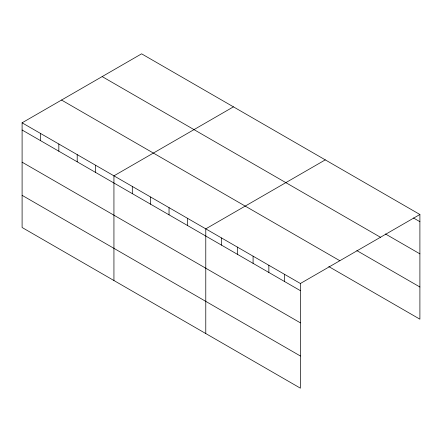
<?xml version="1.0" encoding="UTF-8"?>
<svg xmlns="http://www.w3.org/2000/svg" width="442" height="442" viewBox="0 0 442 442"><rect width="100%" height="100%" fill="white"/><g stroke="black" fill="none" stroke-linecap="round" stroke-linejoin="round"><path stroke-width="0.66" d="M22.1 122.815L300.4 283.493L300.4 388.175L22.1 227.503L22.1 122.815L141.6 53.825L419.9 214.497L419.9 319.185L328.782 266.576M233.437 106.848L113.937 175.839L113.937 280.521M325.279 159.871L205.779 228.862L205.779 333.544M300.4 283.493L419.9 214.497M413.474 217.972L419.9 221.685M385.441 233.962L419.9 253.857M102.163 76.593L380.463 237.266M356.821 250.586L419.9 287.007M61.537 100.047L339.837 260.725M22.1 130.003L300.4 290.676M22.1 162.175L300.4 322.853M22.1 195.325L300.4 356.003M284.631 274.388L284.631 281.571M268.858 265.283L268.858 272.465M253.089 256.178L253.089 263.36M237.321 247.072L237.321 254.255M221.547 237.967L221.547 245.15M187.408 218.26L187.408 225.442M169.043 207.652L169.043 214.84M150.672 197.049L150.672 204.232M132.307 186.447L132.307 193.629M95.571 165.236L95.571 172.419M77.201 154.628L77.201 161.816M58.836 144.026L58.836 151.208M40.465 133.423L40.465 140.606"/></g></svg>
